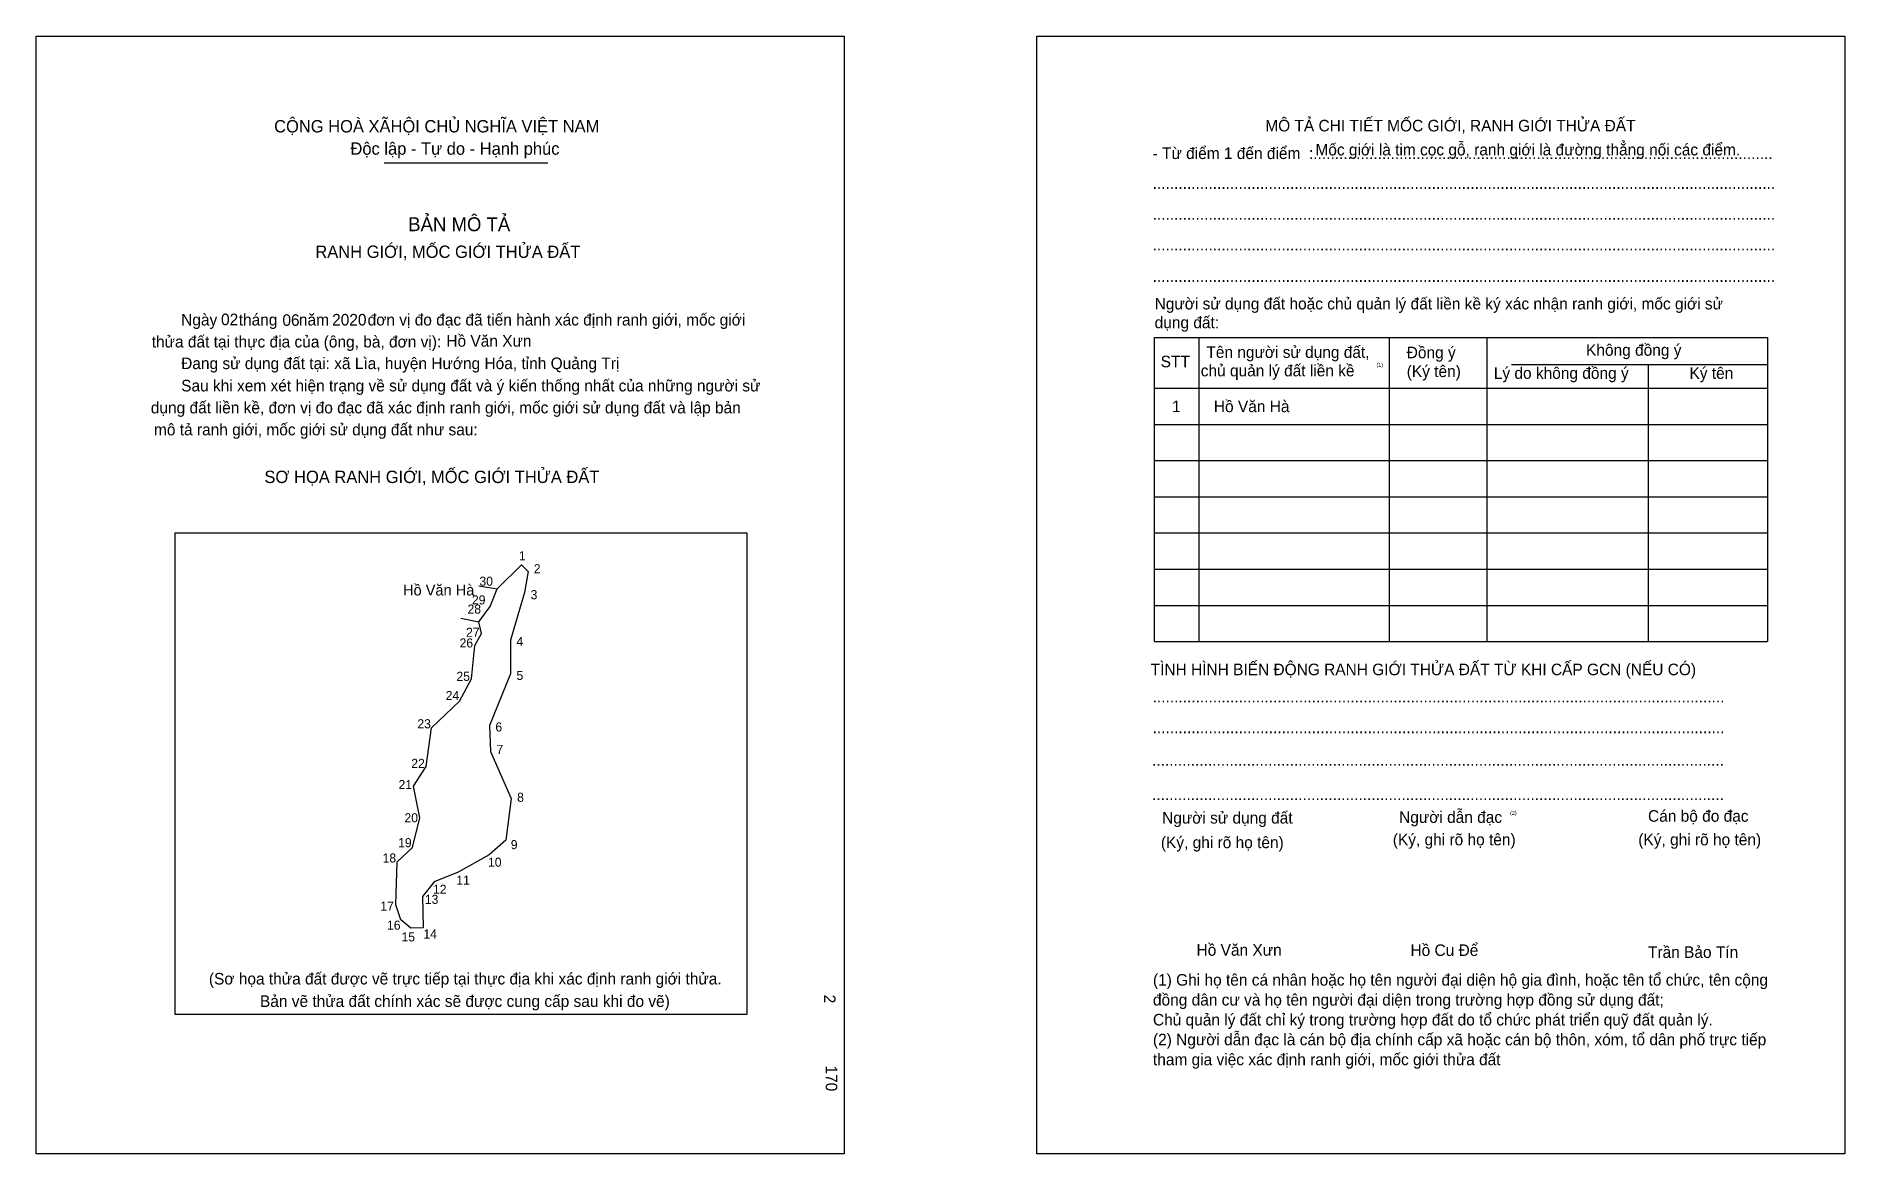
# Model space of a CAD drawing. Extents: x 553198 to 554795, y 1819365 to 1820352.
import ezdxf

# ---------------------------------------------------------------- set-up
doc = ezdxf.new("R2010")
doc.units = 0
for name, color, linetype in [('bmtKhungInTrang1', 7, 'Continuous'), ('bmtKhungInTrang2', 7, 'Continuous'), ('bmtNoiDung', 7, 'Continuous'), ('bmtTemplate', 7, 'Continuous'), ('CanhThua', 7, 'Continuous'), ('RauThua', 7, 'Continuous'), ('SoHieuDinhThua', 7, 'Continuous'), ('TenChuLanCan', 7, 'Continuous')]:
    doc.layers.add(name, color=color, linetype=linetype)

msp = doc.modelspace()

# ---------------------------------------------------------------- linework, layer by layer
at = {"layer": 'bmtKhungInTrang1'}
msp.add_lwpolyline([(553198.1, 1820351.6), (553911.6, 1820351.6), (553911.6, 1819364.7), (553198.1, 1819364.7)], close=True, dxfattribs=at)
at = {"layer": 'bmtKhungInTrang2'}
msp.add_lwpolyline([(554081.8, 1820351.6), (554795.3, 1820351.6), (554795.3, 1819364.7), (554081.8, 1819364.7)], close=True, dxfattribs=at)
at = {"layer": 'bmtTemplate'}
for p, q in [((553505.5, 1820239.7), (553649.8, 1820239.7)), ((554224.9, 1820085.4), (554224.9, 1819817.1)), ((554392.8, 1820085.4), (554392.8, 1819817.1)), ((554479.1, 1820085.7), (554479.1, 1819817.1)), ((554727, 1820085.4), (554727, 1819817.1)), ((554501, 1820061.8), (554727, 1820061.8)), ((554185.8, 1820040.7), (554727, 1820040.7)), ((554185.8, 1820008.7), (554727, 1820008.7)), ((554185.8, 1819976.8), (554727, 1819976.8)), ((554185.8, 1819944.9), (554727, 1819944.9)), ((554185.8, 1819912.9), (554727, 1819912.9)), ((554185.8, 1819881), (554727, 1819881)), ((554185.8, 1819849), (554727, 1819849)), ((554185.8, 1819817.1), (554727, 1819817.1))]:
    msp.add_line(p, q, dxfattribs=at)
for points in [[(554185.4, 1820085.4), (554727, 1820085.4)], [(554185.4, 1820085.4), (554185.4, 1819817.1)], [(554621.6, 1820061.4), (554621.6, 1819817.1)]]:
    msp.add_lwpolyline(points, dxfattribs=at)
msp.add_lwpolyline([(553320.8, 1819487.6), (553320.8, 1819912.9), (553825.7, 1819912.9), (553825.7, 1819487.6)], close=True, dxfattribs=at)
at = {"layer": 'CanhThua'}
for p, q in [((553605.3, 1819863.7), (553626.6, 1819884.8)), ((553626.6, 1819884.8), (553632.6, 1819878.9)), ((553632.6, 1819878.9), (553629.4, 1819860.2)), ((553599.1, 1819847.9), (553605.3, 1819863.7)), ((553629.4, 1819860.2), (553617, 1819818.2)), ((553588.9, 1819834.4), (553599.1, 1819847.9)), ((553585.3, 1819813.4), (553591.3, 1819824.1)), ((553591.3, 1819824.1), (553588.9, 1819834.4)), ((553582.4, 1819784), (553585.3, 1819813.4)), ((553617, 1819818.2), (553616.9, 1819788.6)), ((553571.8, 1819764.5), (553582.4, 1819784)), ((553616.9, 1819788.6), (553598.4, 1819742.9)), ((553547.3, 1819740.8), (553571.8, 1819764.5)), ((553598.4, 1819742.9), (553599.4, 1819720)), ((553542.5, 1819706.6), (553547.3, 1819740.8)), ((553599.4, 1819720), (553617.5, 1819678.4)), ((553531.2, 1819689.3), (553542.5, 1819706.6)), ((553537, 1819661.3), (553531.2, 1819689.3)), ((553617.5, 1819678.4), (553612.8, 1819641.5)), ((553530.3, 1819635.3), (553537, 1819661.3)), ((553516.9, 1819622.6), (553530.3, 1819635.3)), ((553612.8, 1819641.5), (553598.2, 1819628.8)), ((553515.6, 1819584.6), (553516.9, 1819622.6)), ((553598.2, 1819628.8), (553570.8, 1819613.5)), ((553549.4, 1819604.8), (553539.1, 1819592)), ((553570.8, 1819613.5), (553549.4, 1819604.8)), ((553520.2, 1819571.2), (553515.6, 1819584.6)), ((553539.1, 1819592), (553539.8, 1819564.3)), ((553528.9, 1819563.8), (553520.2, 1819571.2)), ((553539.8, 1819564.3), (553528.9, 1819563.8))]:
    msp.add_line(p, q, dxfattribs=at)
at = {"layer": 'RauThua'}
for p, q in [((553589, 1819866.2), (553605.3, 1819863.7)), ((553573.2, 1819837.6), (553588.9, 1819834.4))]:
    msp.add_line(p, q, dxfattribs=at)

# ---------------------------------------------------------------- texts
at = {"layer": 'bmtNoiDung'}
for s, height, p in [('02', 10.21, (553361.3, 1820096.4)), ('06', 10.21, (553415.5, 1820095.8)), ('2020', 10.21, (553459.4, 1820096.1)), ('Hồ Văn Xưn', 10.21, (553560.3, 1820077.4)), ('Hồ Văn Hà ', 10.21, (554238.1, 1820019.6)), ('1', 10.2, (554201.1, 1820019.6)), ('Hồ Văn Xưn', 10.21, (554222.8, 1819539.6))]:
    msp.add_text(s, height=height, dxfattribs=at).set_placement(p)
for s, height, p in [('2', 10.2, (553893.8, 1819505.2)), ('170', 10.21, (553895.3, 1819442.7))]:
    msp.add_text(s, height=height, rotation=270, dxfattribs=at).set_placement(p)
at = {"layer": 'bmtTemplate'}
for s, height, p in [('CỘNG HOÀ XÃHỘI CHỦ NGHĨA VIỆT NAM', 10.89, (553408.2, 1820266.6)), ('MÔ TẢ CHI TIẾT MỐC GIỚI, RANH GIỚI THỬA ĐẤT', 10.206, (554283.5, 1820267.5)), ('Độc lập - Tự do - Hạnh phúc', 10.89, (553475.6, 1820246.9)), ('- Từ điểm 1 đến điểm  :...........................................................................................................', 10.2056, (554184, 1820243.1)), ('Mốc giới là tim cọc gỗ, ranh giới là đường thẳng nối các điểm.', 10.206, (554327.8, 1820246.3)), ('.................................................................................................................................................', 10.2056, (554184, 1820216.7)), ('BẢN MÔ TẢ', 12.25, (553526.6, 1820179.4)), ('.................................................................................................................................................', 10.2056, (554184, 1820189.5)), ('RANH GIỚI, MỐC GIỚI THỬA ĐẤT', 10.89, (553444.6, 1820155.8)), ('.................................................................................................................................................', 10.2056, (554184, 1820162.4)), ('.................................................................................................................................................', 10.2056, (554184, 1820134.6)), ('Người sử dụng đất hoặc chủ quản lý đất liền kề ký xác nhận ranh giới, mốc giới sử', 10.206, (554185.8, 1820110.3)), ('Ngày     tháng     năm         đơn vị đo đạc đã tiến hành xác định ranh giới, mốc giới ', 10.21, (553326.1, 1820096.1)), ('dụng đất:', 10.21, (554185.8, 1820093.7)), ('thửa đất tại thực địa của (ông, bà, đơn vị):', 10.21, (553300.1, 1820076.7)), ('Tên người sử dụng đất,', 10.206, (554231.5, 1820067.5)), ('Đồng ý', 10.21, (554408.4, 1820067.2)), ('Không đồng ý', 10.206, (554566.8, 1820069.4)), ('Đang sử dụng đất tại: xã Lìa, huyện Hướng Hóa, tỉnh Quảng Trị', 10.21, (553326.1, 1820057.6)), ('STT', 10.21, (554191.1, 1820059.2)), ('chủ quản lý đất liền kề', 10.206, (554226.5, 1820051.2)), ('(1)', 3.4, (554381.7, 1820059.6)), ('Sau khi xem xét hiện trạng về sử dụng đất và ý kiến thống nhất của những người sử ', 10.21, (553326.1, 1820037.9)), ('(Ký tên)', 10.21, (554408.4, 1820050.6)), ('Lý do không đồng ý', 10.206, (554485.3, 1820049)), ('Ký tên', 10.21, (554658.1, 1820049)), ('dụng đất liền kề, đơn vị đo đạc đã xác định ranh giới, mốc giới sử dụng đất và lập bản', 10.21, (553299.3, 1820018.5)), ('mô tả ranh giới, mốc giới sử dụng đất như sau:', 10.21, (553302.1, 1819999.1)), ('SƠ HỌA RANH GIỚI, MỐC GIỚI THỬA ĐẤT', 10.89, (553399.6, 1819957)), ('TÌNH HÌNH BIẾN ĐỘNG RANH GIỚI THỬA ĐẤT TỪ KHI CẤP GCN (NẾU CÓ)', 10.206, (554182.3, 1819787.3)), ('.....................................................................................................................................', 10.2209, (554184, 1819763.3)), ('.....................................................................................................................................', 10.2209, (554184, 1819736.1)), ('.....................................................................................................................................', 10.2209, (554183.5, 1819707.4)), ('.....................................................................................................................................', 10.2209, (554183.5, 1819677.1)), ('Người sử dụng đất', 10.206, (554192.4, 1819656.3)), ('Người dẫn đạc', 10.206, (554401.7, 1819656.9)), ('(2)', 3.4, (554499.7, 1819664)), ('Cán bộ đo đạc', 10.206, (554621.5, 1819657.9)), ('(Ký, ghi rõ họ tên)', 10.206, (554396.1, 1819637.1)), ('(Ký, ghi rõ họ tên)', 10.206, (554612.9, 1819637.1)), ('(Ký, ghi rõ họ tên)', 10.206, (554191.3, 1819634.6)), ('Hồ Cu Để', 10.21, (554411.7, 1819539.4)), ('Trần Bảo Tín', 10.206, (554621.5, 1819537.7)), ('(Sơ họa thửa đất được vẽ trực tiếp tại thực địa khi xác định ranh giới thửa.', 10.21, (553350.6, 1819514.2)), ('(1) Ghi họ tên cá nhân hoặc họ tên người đại diện hộ gia đình, hoặc tên tổ chức, tên cộng', 10.206, (554184.3, 1819513.2)), ('Bản vẽ thửa đất chính xác sẽ được cung cấp sau khi đo vẽ)', 10.21, (553395.7, 1819494.4)), ('đồng dân cư và họ tên người đại diện trong trường hợp đồng sử dụng đất;', 10.206, (554184.3, 1819495.6)), ('Chủ quản lý đất chỉ ký trong trường hợp đất do tổ chức phát triển quỹ đất quản lý.', 10.206, (554184.3, 1819478)), ('(2) Người dẫn đạc là cán bộ địa chính cấp xã hoặc cán bộ thôn, xóm, tổ dân phố trực tiếp', 10.206, (554184.3, 1819460.5)), ('tham gia việc xác định ranh giới, mốc giới thửa đất', 10.206, (554184.3, 1819442.9))]:
    msp.add_text(s, height=height, dxfattribs=at).set_placement(p)
at = {"layer": 'SoHieuDinhThua'}
for s, p in [('1', (553624.4, 1819888.8)), ('30', (553589.5, 1819866.3)), ('2', (553637.5, 1819877.3)), ('29', (553582.9, 1819849.8)), ('3', (553634.7, 1819854.4)), ('28', (553579, 1819841.7)), ('27', (553577.7, 1819821.2)), ('26', (553572, 1819811.8)), ('4', (553622.2, 1819813.1)), ('5', (553622.2, 1819783.1)), ('25', (553569.2, 1819782.3)), ('24', (553559.7, 1819765.3)), ('23', (553534.7, 1819740.4)), ('6', (553603.6, 1819737.6)), ('22', (553529.3, 1819705.4)), ('7', (553604.6, 1819717.8)), ('21', (553518.1, 1819686.7)), ('8', (553622.8, 1819675.5)), ('20', (553523.3, 1819657.4)), ('19', (553517.7, 1819635.4)), ('9', (553617.2, 1819633.7)), ('18', (553504, 1819621.9)), ('10', (553597.1, 1819618.2)), ('12', (553548.5, 1819594.3)), ('11', (553569.1, 1819602.3)), ('17', (553502, 1819579.4)), ('13', (553541.3, 1819585.4)), ('16', (553507.9, 1819562.6)), ('15', (553520.7, 1819552.2)), ('14', (553540, 1819554.8))]:
    msp.add_text(s, height=8.02, dxfattribs=at).set_placement(p)
at = {"layer": 'TenChuLanCan'}
msp.add_text('Hồ Văn Hà', height=9.63, dxfattribs=at).set_placement((553522, 1819857.7))

doc.saveas('drawing.dxf')
